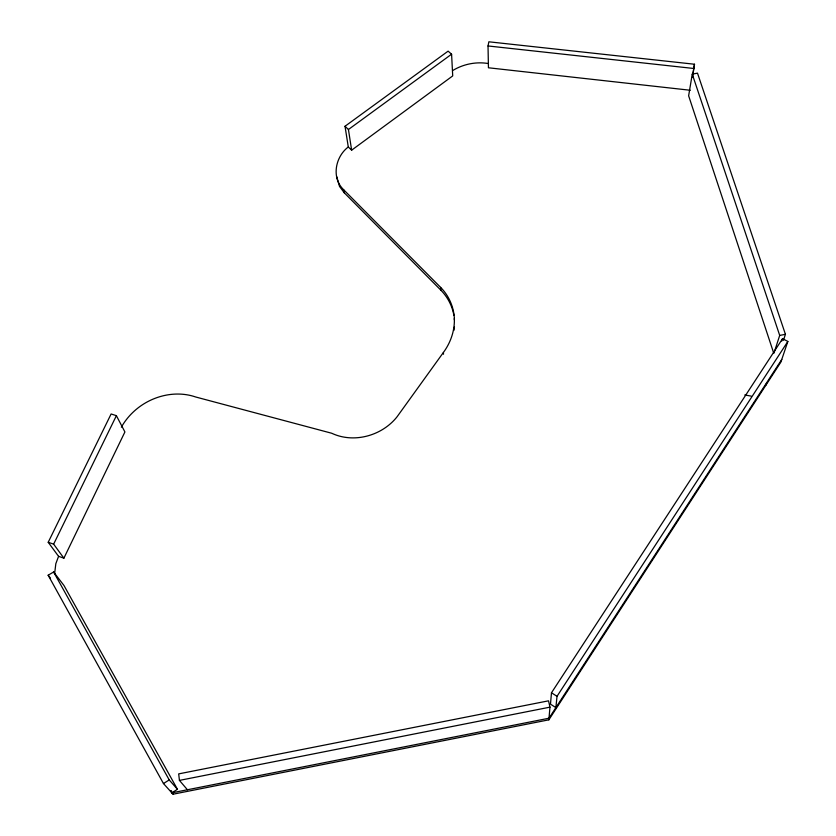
<?xml version="1.0" encoding="UTF-8"?>
<svg xmlns="http://www.w3.org/2000/svg" width="836" height="836" viewBox="0 0 836 836"><rect width="100%" height="100%" fill="white"/><g stroke="black" fill="none" stroke-linecap="round" stroke-linejoin="round"><path stroke-width="1.25" d="M454.345 318.391C454.847 330.617 450.604 342.718 443.383 352.499L397.11 416.725C382.136 435.744 353.952 443.707 331.746 433.257L195.739 397.006C176.093 390.255 153.74 395.491 137.679 408.208A61.373 54.194 -24.4 0 0 121.366 427.175M170.586 790.563L171.85 792.841L177.451 789.299L63.964 585.493L53.619 571.991L48.154 575.22L163.469 783.551L173.073 794.2L548.855 719.827L549.973 707.152L548.531 700.829L178.685 773.885L179.437 780.396L187.421 789.759M551.488 692.772L550.475 704.131L555.877 707.622L557.016 696.325L787.846 341.464L782.58 338.643L551.488 692.772L557.016 696.325M692.448 77.466L694.497 64.236L488.861 41.8L488.025 45.959L488.443 67.779L690.306 90.257M453.969 330.293L454.429 326.928M783.437 340.336L785.432 334.316L697.496 73.15L692.26 74.122L688.634 95.806L773.833 353.471M692.772 74.498L694.497 64.236M774.23 352.259L779.706 335.414L692.26 74.122M765.901 385.177L766.748 382.616M781.785 341.046L782.58 338.643M787.846 341.464L780.897 362.061L548.855 719.827M58.572 556.337L63.891 558.166L124.909 431.951L116.392 415.67L111.115 413.977L48.206 542.292L58.572 556.337L55.824 563.704L54.622 573.715M63.891 558.166L53.64 544.152L116.392 415.67M781.785 359.428L549.001 718.218L171.85 792.841M348.288 146.969L351.642 150.177L452.715 75.909L451.586 54.215L448.117 51.142L345.017 126.267L348.288 146.969C335.288 156.771 331.16 177.922 343.7 189.772L440.656 287.427C449.193 296.007 454.188 307.836 454.397 319.927M351.642 150.177L348.434 129.507L451.586 54.215M163.469 783.551L169.217 779.925L177.451 789.299M453.112 70.297C463.51 64.069 476.133 61.53 488.12 63.515M179.437 780.396L549.973 707.152M779.706 335.414L785.432 334.316M488.025 45.959L693.953 68.5M744.771 394.958L751.25 396.128M48.206 542.292L53.64 544.152M345.017 126.267L348.434 129.507M336.668 176.553L339.52 186.397L344.202 192.729L440.875 290.186C447.605 297.031 452.234 305.861 453.896 315.329M48.154 575.22L50.4 578.094M53.619 571.991L169.217 779.925M171.181 790.783L173.073 794.2M343.7 189.772L344.202 192.729M443.383 352.499L443.519 354.234M440.656 287.427L440.875 290.186"/></g></svg>
